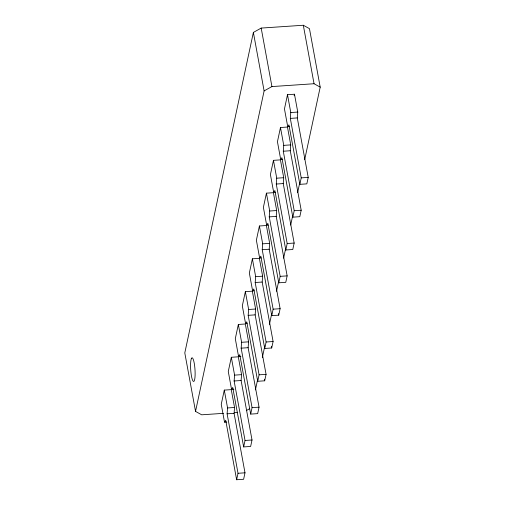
<?xml version="1.0" encoding="UTF-8"?>
<svg xmlns="http://www.w3.org/2000/svg" width="505" height="505" viewBox="0 0 505 505"><rect width="100%" height="100%" fill="white"/><g stroke="black" fill="none" stroke-linecap="round" stroke-linejoin="round"><path stroke-width="0.76" d="M236.637 479.75L238.019 473.286L227.098 413.81L227.566 407.952L224.289 390.106L231.271 389.639L234.547 407.478L234.08 413.342L245.001 472.819L243.618 479.283L236.637 479.75L225.716 420.274L224.523 422.167L226.852 422.01M243.656 446.925L245.039 440.467L234.124 380.985L234.591 375.127L231.315 357.281L238.297 356.814L241.573 374.659L241.106 380.517L252.02 439.994L250.638 446.458L243.656 446.925L232.742 387.449L231.549 389.342L233.872 389.185M250.682 414.1L252.064 407.642L241.15 348.16L241.611 342.302L238.341 324.456L245.323 323.989L248.593 341.834L248.132 347.692L259.046 407.169L257.664 413.633L250.682 414.1L239.768 354.624L238.568 356.517L240.898 356.36M257.708 381.281L259.09 374.817L248.17 315.341L248.637 309.477L245.361 291.637L252.342 291.164L255.618 309.01L255.151 314.868L266.072 374.35L264.689 380.808L257.708 381.281L246.787 321.799L245.594 323.692L247.147 323.591M264.727 348.456L266.11 341.992L255.195 282.516L255.663 276.658L252.386 258.812L259.368 258.339L262.644 276.184L262.177 282.043L273.091 341.525L271.709 347.983L264.727 348.456L253.813 288.974L252.62 290.867L254.173 290.766M271.753 315.631L273.136 309.167L262.221 249.691L262.682 243.833L259.406 225.987L266.394 225.52L269.664 243.359L269.203 249.224L280.117 308.7L278.735 315.164L271.753 315.631L260.832 256.155L259.639 258.049L261.192 257.941M278.773 282.806L280.161 276.349L269.241 216.866L269.708 211.008L266.432 193.162L273.413 192.695L276.69 210.541L276.222 216.399L287.143 275.875L285.761 282.339L278.773 282.806L267.858 223.33L266.665 225.224L268.218 225.116M285.798 249.981L287.181 243.524L276.267 184.041L276.734 178.183L273.457 160.338L280.439 159.87L283.715 177.716L283.248 183.574L294.162 243.05L292.78 249.514L285.798 249.981L274.884 190.505L273.691 192.399L275.244 192.291M292.824 217.163L294.207 210.699L283.286 151.222L283.753 145.358L280.477 127.519L287.465 127.045L290.735 144.891L290.274 150.749L301.188 210.232L299.806 216.689L292.824 217.163L281.904 157.68L280.711 159.574L282.263 159.473M299.844 184.338L301.226 177.874L290.312 118.397L290.779 112.539L287.503 94.694L294.484 94.22L297.761 112.066L297.293 117.924L308.214 177.406L306.825 183.864L299.844 184.338L288.929 124.855L287.736 126.749L289.289 126.648M304.704 159.561L320.202 87.144L309.464 28.659L303.316 25.25L261.186 28.084L253.377 32.427L184.798 352.913L195.536 411.398L201.684 414.807L223.532 413.336M195.536 411.398L264.109 90.913L253.377 32.427M224.289 390.106L221.247 404.322L224.523 422.167M231.315 357.281L228.273 371.497L231.549 389.342M238.341 324.456L235.298 338.672L238.568 356.517M245.361 291.637L242.318 305.853L245.594 323.692M252.386 258.812L249.344 273.028L252.62 290.867M259.406 225.987L256.37 240.203L259.639 258.049M266.432 193.162L263.389 207.378L266.665 225.224M273.457 160.338L270.415 174.553L273.691 192.399M280.477 127.519L277.441 141.728L280.711 159.574M287.503 94.694L284.46 108.91L287.736 126.749M294.162 95.716L294.484 94.22M255.416 389.91L257.72 379.122M262.335 357.553L264.809 346.001M269.424 324.425L271.734 313.643M276.513 291.297L278.659 281.285M283.602 258.175L285.584 248.927M290.691 225.047L292.673 215.799M297.615 192.689L299.762 182.671M264.109 90.913L271.924 86.57L314.047 83.735L320.202 87.144M246.415 410.527L249.672 408.715M290.779 112.539L297.761 112.066M290.312 118.397L297.293 117.924M283.753 145.358L290.735 144.891M283.286 151.222L290.274 150.749M276.734 178.183L283.715 177.716M301.226 177.874L308.214 177.406M276.267 184.041L283.248 183.574M269.708 211.008L276.69 210.541M294.207 210.699L301.188 210.232M269.241 216.866L276.222 216.399M262.682 243.833L269.664 243.359M287.181 243.524L294.162 243.05M262.221 249.691L269.203 249.224M255.663 276.658L262.644 276.184M280.161 276.349L287.143 275.875M255.195 282.516L262.177 282.043M248.637 309.477L255.618 309.01M273.136 309.167L280.117 308.7M248.17 315.341L255.151 314.868M241.611 342.302L248.593 341.834M266.11 341.992L273.091 341.525M241.15 348.16L248.132 347.692M234.591 375.127L241.573 374.659M259.09 374.817L266.072 374.35M234.124 380.985L241.106 380.517M227.566 407.952L234.547 407.478M252.064 407.642L259.046 407.169M234.453 412.604L237.571 412.396M227.098 413.81L234.08 413.342M245.039 440.467L252.02 439.994M238.019 473.286L245.001 472.819M303.316 25.25L314.047 83.735M261.186 28.084L271.924 86.57M278.451 313.618L278.735 315.164M271.425 346.443L271.709 347.983M264.405 379.261L264.689 380.808M191.313 358.695L190.928 360.242A11.861 2.146 86.2 0 0 191.37 375.543A11.861 2.146 86.2 0 0 194.387 380.549L194.772 379.002A11.861 2.146 86.2 0 0 194.324 363.695A11.861 2.146 86.2 0 0 191.313 358.695"/></g></svg>
